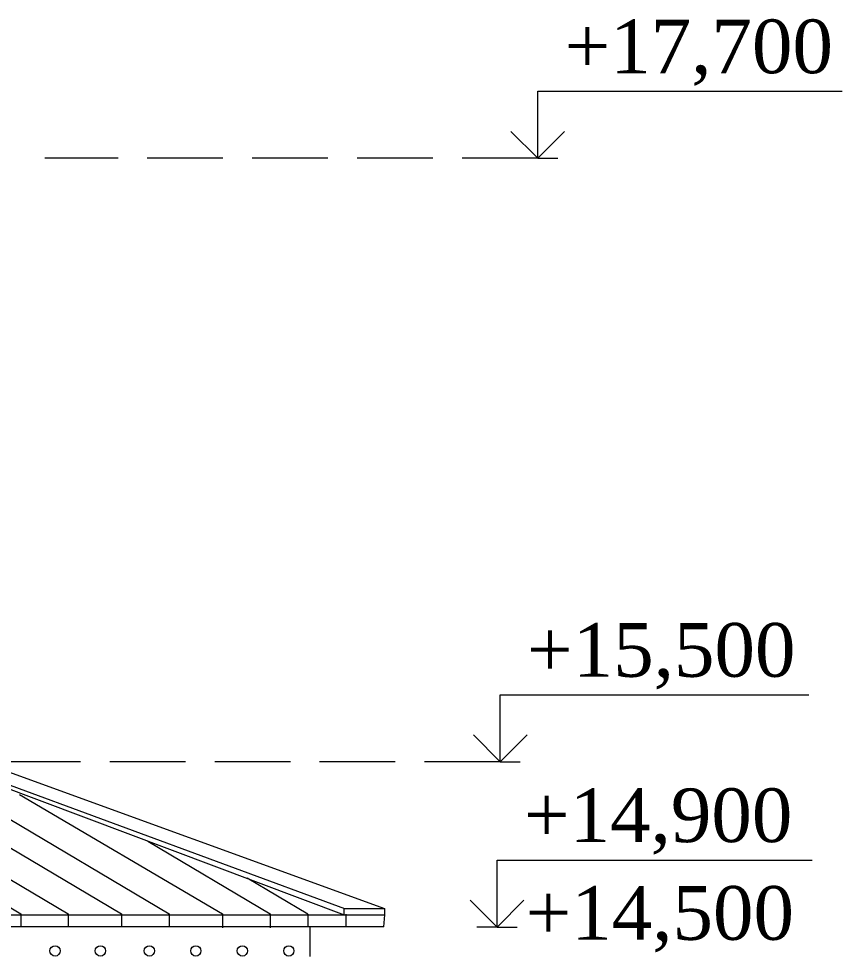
# Model space of a CAD drawing. Header units: millimetres. Extents: x 2399 to 111977, y 1313 to 59551.
# Drawn here: x 45188 to 48259, y 46560 to 50055 of the extents above; entities that cross this region are included whole.
import ezdxf

# ---------------------------------------------------------------- set-up
doc = ezdxf.new("R2010")
doc.units = ezdxf.units.MM
doc.linetypes.add('Невидимая', pattern=[391.222223, 282.222223, -109])
doc.layers.add('dim Level', color=7, linetype='Continuous', lineweight=13)
doc.layers.add('main line', color=7, linetype='Continuous', lineweight=13)
doc.styles.add('СГЕНЕРИР_СТИЛЬ_1', font='georgia.ttf')

msp = doc.modelspace()

# ---------------------------------------------------------------- linework, layer by layer
at = {"layer": 'dim Level', "color": 7, "linetype": 'Continuous', "lineweight": 13}
for p, q in [((47123.2503, 49535.2076), (47123.2503, 49785.2076)), ((47123.2503, 49785.2076), (48258.8883, 49785.2076)), ((47123.2503, 49535.2076), (47023.2503, 49635.2076)), ((47223.2503, 49635.2076), (47123.2503, 49535.2076)), ((47123.2503, 49535.2076), (47048.2503, 49535.2076)), ((47123.2503, 49535.2076), (47198.2503, 49535.2076)), ((46983.4707, 47285.0578), (46983.4707, 47535.0578)), ((46983.4707, 47535.0578), (48134.6227, 47535.0578)), ((46983.4707, 47285.0578), (46883.4707, 47385.0578)), ((47083.4707, 47385.0578), (46983.4707, 47285.0578)), ((46983.4707, 47285.0578), (46908.4707, 47285.0578)), ((46983.4707, 47285.0578), (47058.4707, 47285.0578)), ((46971.8224, 46668.694), (46971.8224, 46918.694)), ((46971.8224, 46918.694), (48146.2484, 46918.694)), ((46971.8224, 46668.694), (46871.8224, 46768.694)), ((47071.8224, 46768.694), (46971.8224, 46668.694)), ((46971.8224, 46668.694), (46896.8224, 46668.694)), ((46971.8224, 46668.694), (47046.8224, 46668.694))]:
    msp.add_line(p, q, dxfattribs=at)
at = {"layer": 'main line', "color": 7, "linetype": 'Невидимая', "lineweight": 13}
for p, q in [((47123.2503, 49535.2076), (45285.6915, 49535.2076)), ((46983.4707, 47285.0578), (45092.5086, 47285.0578))]:
    msp.add_line(p, q, dxfattribs=at)
at = {"layer": 'main line', "color": 7, "linetype": 'Continuous', "lineweight": 13}
for p, q in [((44211.7661, 47302.1877), (45195.3008, 46718.0121)), ((44389.0841, 47302.1877), (45372.6188, 46718.0121)), ((44588.0649, 47302.1877), (45571.5996, 46718.0121)), ((44765.383, 47302.1877), (45748.9176, 46718.0121)), ((44843.3123, 47299.1215), (46401.3229, 46714.9459)), ((44880.6975, 47299.1215), (46402.28, 46737.5135)), ((44961.7447, 47315.9086), (46551.3634, 46737.5135)), ((45190.302, 47162.9825), (45947.8984, 46718.0121)), ((45669.2195, 46988.8539), (46125.2165, 46718.0121)), ((46265.9805, 46716.5761), (46040.4212, 46850.7997)), ((46400.9165, 46737.5135), (46551.3634, 46737.5135)), ((46400.9165, 46737.5135), (46400.9165, 46714.9459)), ((46551.3634, 46737.5135), (46551.3634, 46714.9459)), ((39205.3027, 46714.9459), (46551.3634, 46714.9459)), ((45195.3008, 46718.0121), (45195.3008, 46671.0601)), ((45372.6188, 46718.0121), (45372.6188, 46671.0601)), ((45571.5996, 46718.0121), (45571.5996, 46671.0601)), ((45748.9176, 46718.0121), (45748.9176, 46671.0601)), ((45947.8984, 46718.0121), (45947.8984, 46665.6049)), ((46125.2165, 46718.0121), (46125.2165, 46665.6049)), ((46265.9805, 46716.5761), (46265.9805, 46671.0601)), ((46407.5722, 46716.5761), (46407.5722, 46671.0601)), ((46551.3634, 46714.9459), (46548.3103, 46669.4299)), ((46548.9401, 46669.4299), (39208.3558, 46669.4299)), ((46274.8979, 46559.2901), (46274.8979, 46669.4299))]:
    msp.add_line(p, q, dxfattribs=at)
for centre in [(45323.3648, 46579.7452), (45323.3648, 46579.7452), (45323.3648, 46579.7452), (45323.3648, 46579.7452), (45323.3648, 46579.7452), (45323.3648, 46579.7452), (45492.5027, 46579.7452), (45492.5027, 46579.7452), (45492.5027, 46579.7452), (45492.5027, 46579.7452), (45492.5027, 46579.7452), (45492.5027, 46579.7452), (45675.0982, 46579.7452), (45675.0982, 46579.7452), (45675.0982, 46579.7452), (45675.0982, 46579.7452), (45675.0982, 46579.7452), (45675.0982, 46579.7452), (45848.5102, 46579.7452), (45848.5102, 46579.7452), (45848.5102, 46579.7452), (45848.5102, 46579.7452), (45848.5102, 46579.7452), (45848.5102, 46579.7452), (46021.9222, 46579.7452), (46021.9222, 46579.7452), (46021.9222, 46579.7452), (46021.9222, 46579.7452), (46021.9222, 46579.7452), (46021.9222, 46579.7452), (46195.3341, 46579.7452), (46195.3341, 46579.7452), (46195.3341, 46579.7452), (46195.3341, 46579.7452), (46195.3341, 46579.7452), (46195.3341, 46579.7452)]:
    msp.add_circle(centre, 19.1338, dxfattribs=at)

# ---------------------------------------------------------------- texts
at = {"layer": 'dim Level', "color": 7, "lineweight": 13, "char_height": 200, "attachment_point": 7, "style": 'СГЕНЕРИР_СТИЛЬ_1'}
for s, insert in [('\\A1;+17,700', (47223.2503, 49805.2076)), ('\\A1;+15,500', (47083.4707, 47555.0578)), ('\\A1;+14,900', (47071.8224, 46938.694)), ('\\A1;+14,500', (47077.9511, 46574.3548))]:
    msp.add_mtext(s, dxfattribs=dict(at, insert=insert))

doc.saveas('drawing.dxf')
